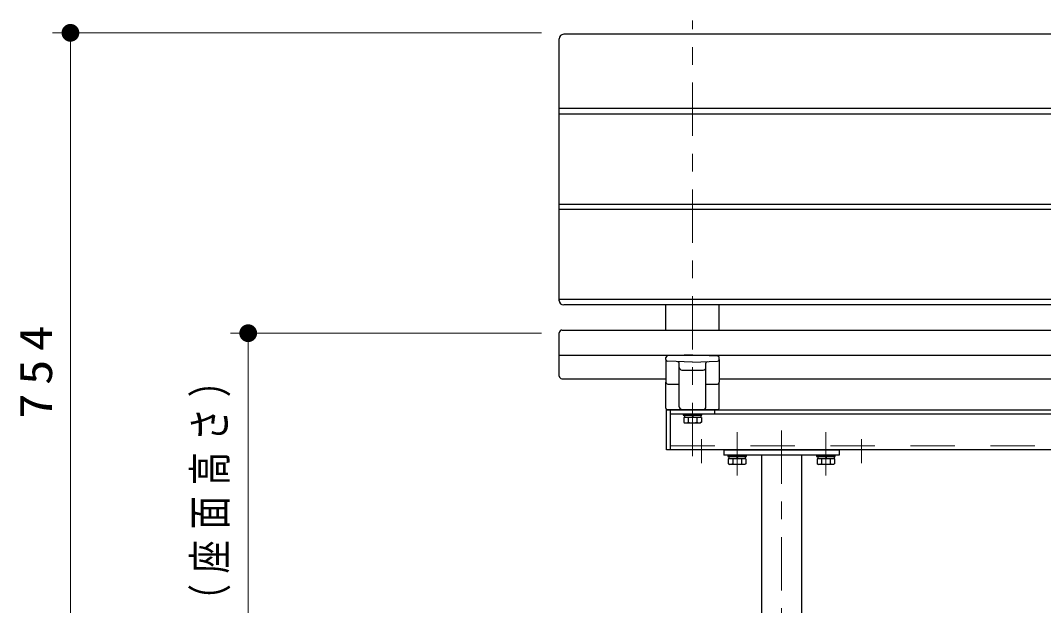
# Model space of a CAD drawing. Units: millimetres on the paper, scale 1:20. Extents: x -385 to 0, y 0 to 267.
# Drawn here: x -318.7 to -261.2, y 121.9 to 154.8 of the extents above; entities that cross this region are included whole.
import ezdxf

# ---------------------------------------------------------------- set-up
doc = ezdxf.new("R2010")
doc.units = ezdxf.units.MM
doc.linetypes.add('USER1', pattern=[4.5, 2.5, -2])
doc.linetypes.add('USER2', pattern=[6, 3, -1, 1, -1])
doc.layers.add('1_20', color=7, linetype='Continuous', lineweight=25)
doc.styles.add('ＭＳ ゴシック', font='')
doc.styles.get('ＭＳ ゴシック').set_extended_font_data('MS Gothic')

# ---------------------------------------------------------------- blocks, each defined once
blk = doc.blocks.new('filled_dot')
at = {"color": 0, "linetype": 'Continuous', "lineweight": -2, "const_width": 1.25}
blk.add_lwpolyline([(-0.625, 0, 1), (0.625, 0, 1)], format="xyb", close=True, dxfattribs=at)

msp = doc.modelspace()

# ---------------------------------------------------------------- linework, layer by layer
at = {"layer": '1_20', "linetype": 'USER2', "lineweight": 13}
msp.add_line((-280.925, 130.341), (-280.925, 154.836), dxfattribs=at)
at = {"layer": '1_20', "lineweight": 13}
for p, q in [((-289.425, 154.141), (-316.925, 154.141)), ((-315.925, 116.44), (-315.925, 154.141)), ((-289.425, 137.252), (-306.925, 137.252)), ((-305.925, 116.44), (-305.925, 137.252))]:
    msp.add_line(p, q, dxfattribs=at)
at = {"layer": '1_20'}
for p, q in [((-288.425, 139.061), (-288.425, 153.807)), ((-228.675, 154.057), (-288.175, 154.057)), ((-288.425, 149.904), (-228.425, 149.904)), ((-288.425, 149.587), (-228.425, 149.587)), ((-288.425, 144.515), (-228.425, 144.515)), ((-288.425, 144.226), (-228.425, 144.226)), ((-228.425, 139.155), (-288.425, 139.155)), ((-228.675, 138.839), (-288.175, 138.839)), ((-282.425, 137.429), (-282.425, 138.839)), ((-279.425, 137.429), (-279.425, 138.839)), ((-288.425, 134.84), (-288.425, 137.279)), ((-288.275, 137.429), (-228.575, 137.429)), ((-288.425, 136.021), (-228.425, 136.021)), ((-282.425, 135.771), (-282.425, 135.878)), ((-280.925, 136.027), (-282.328, 135.978)), ((-280.925, 136.027), (-279.521, 135.978)), ((-279.425, 135.771), (-279.425, 135.878)), ((-282.425, 135.771), (-282.425, 134.49)), ((-280.925, 135.622), (-282.328, 135.671)), ((-281.675, 133.111), (-281.675, 135.576)), ((-280.925, 135.622), (-279.521, 135.671)), ((-280.175, 133.111), (-280.175, 135.576)), ((-279.425, 135.771), (-279.425, 134.49)), ((-288.275, 134.69), (-282.425, 134.69)), ((-281.525, 135.181), (-280.325, 135.181)), ((-279.425, 134.69), (-259.375, 134.69)), ((-282.425, 133.037), (-282.425, 134.49)), ((-282.325, 134.39), (-281.675, 134.39)), ((-280.175, 134.39), (-279.525, 134.39)), ((-279.425, 133.037), (-279.425, 134.49)), ((-280.925, 132.94), (-281.53, 132.961)), ((-280.925, 132.94), (-280.32, 132.961)), ((-282.4, 130.69), (-282.4, 132.94)), ((-279.499, 132.94), (-282.351, 132.94)), ((-281.45, 132.715), (-280.4, 132.715)), ((-281.45, 132.715), (-281.45, 132.64)), ((-281.45, 132.64), (-280.4, 132.64)), ((-281.385, 132.64), (-281.385, 132.515)), ((-280.465, 132.64), (-281.385, 132.64)), ((-280.465, 132.515), (-281.385, 132.515)), ((-280.958, 132.64), (-280.925, 132.515)), ((-280.925, 132.64), (-280.891, 132.515)), ((-280.465, 132.64), (-280.465, 132.515)), ((-280.4, 132.64), (-280.4, 132.715)), ((-278.95, 130.39), (-277.9, 130.39)), ((-278.95, 130.39), (-278.95, 130.315)), ((-278.95, 130.315), (-277.9, 130.315)), ((-278.885, 130.315), (-278.885, 130.19)), ((-277.965, 130.315), (-278.885, 130.315)), ((-277.965, 130.19), (-278.885, 130.19)), ((-278.458, 130.315), (-278.425, 130.19)), ((-278.425, 130.315), (-278.391, 130.19)), ((-277.965, 130.315), (-277.965, 130.19)), ((-277.9, 130.315), (-277.9, 130.39)), ((-273.95, 130.39), (-272.9, 130.39)), ((-273.95, 130.39), (-273.95, 130.315)), ((-273.95, 130.315), (-272.9, 130.315)), ((-273.885, 130.315), (-273.885, 130.19)), ((-272.965, 130.315), (-273.885, 130.315)), ((-272.965, 130.19), (-273.885, 130.19)), ((-273.458, 130.315), (-273.425, 130.19)), ((-273.425, 130.315), (-273.391, 130.19)), ((-272.965, 130.315), (-272.965, 130.19)), ((-272.9, 130.315), (-272.9, 130.39))]:
    msp.add_line(p, q, dxfattribs=at)
at = {"layer": '1_20', "color": 4, "linetype": 'USER2', "lineweight": 13}
for p, q in [((-280.925, 133.315), (-280.925, 131.974)), ((-280.425, 131.29), (-280.425, 129.949)), ((-278.425, 131.685), (-278.425, 129.247)), ((-275.925, 131.788), (-275.925, 116.44)), ((-275.925, 131.788), (-275.925, 116.44)), ((-273.425, 131.685), (-273.425, 129.247)), ((-271.425, 131.29), (-271.425, 129.949))]:
    msp.add_line(p, q, dxfattribs=at)
at = {"layer": '1_20', "color": 4}
for p, q in [((-282.4, 132.94), (-234.45, 132.94)), ((-282.175, 130.69), (-282.175, 132.94)), ((-282.175, 132.715), (-234.675, 132.715)), ((-279.675, 132.715), (-279.675, 132.94)), ((-234.45, 130.69), (-282.4, 130.69)), ((-279.175, 130.69), (-272.675, 130.69)), ((-279.175, 130.69), (-279.175, 130.39)), ((-272.675, 130.69), (-272.675, 130.39)), ((-272.675, 130.39), (-279.175, 130.39)), ((-277.05, 130.39), (-277.05, 116.94)), ((-274.8, 130.39), (-274.8, 116.94))]:
    msp.add_line(p, q, dxfattribs=at)
at = {"layer": '1_20', "color": 131}
for p, q in [((-281.416, 132.515), (-281.416, 132.24)), ((-280.434, 132.515), (-281.416, 132.515)), ((-281.17, 132.515), (-281.17, 132.24)), ((-280.679, 132.515), (-280.679, 132.24)), ((-280.434, 132.515), (-280.434, 132.24)), ((-281.416, 132.24), (-281.337, 132.195)), ((-280.512, 132.195), (-281.337, 132.195)), ((-280.434, 132.24), (-280.512, 132.195)), ((-278.916, 130.19), (-278.916, 129.915)), ((-277.934, 130.19), (-278.916, 130.19)), ((-278.67, 130.19), (-278.67, 129.915)), ((-278.179, 130.19), (-278.179, 129.915)), ((-277.934, 130.19), (-277.934, 129.915)), ((-273.916, 130.19), (-273.916, 129.915)), ((-272.934, 130.19), (-273.916, 130.19)), ((-273.67, 130.19), (-273.67, 129.915)), ((-273.179, 130.19), (-273.179, 129.915)), ((-272.934, 130.19), (-272.934, 129.915)), ((-278.916, 129.915), (-278.837, 129.87)), ((-278.012, 129.87), (-278.837, 129.87)), ((-277.934, 129.915), (-278.012, 129.87)), ((-273.916, 129.915), (-273.837, 129.87)), ((-273.012, 129.87), (-273.837, 129.87)), ((-272.934, 129.915), (-273.012, 129.87))]:
    msp.add_line(p, q, dxfattribs=at)
at = {"layer": '1_20', "color": 4, "linetype": 'USER1', "lineweight": 13}
msp.add_line((-234.675, 130.915), (-282.175, 130.915), dxfattribs=at)
at = {"layer": '1_20'}
for centre, radius, start, end in [((-288.175, 153.807), 0.25, 90, 180), ((-288.175, 139.089), 0.25, 180, 270), ((-288.275, 137.279), 0.15, 90, 180), ((-282.325, 135.878), 0.1, 92, 180), ((-279.525, 135.878), 0.1, 0, 88), ((-282.325, 135.771), 0.1, 180, 268), ((-281.75, 135.576), 0.075, 0, 88), ((-281.525, 135.331), 0.15, 180, 270), ((-280.325, 135.331), 0.15, 270, 0), ((-280.1, 135.576), 0.075, 92, 180), ((-279.525, 135.771), 0.1, 272, 0), ((-288.275, 134.84), 0.15, 180, 270), ((-282.325, 134.49), 0.1, 180, 270), ((-279.525, 134.49), 0.1, 270, 0), ((-282.325, 133.037), 0.1, 180, 254.94761), ((-281.525, 133.111), 0.15, 180, 268), ((-280.325, 133.111), 0.15, 272, 0), ((-279.525, 133.037), 0.1, 285.05239, 0)]:
    msp.add_arc(centre, radius, start, end, dxfattribs=at)
at = {"layer": '1_20', "color": 131}
for centre, radius, start, end in [((-281.293, 132.453), 0.245, 240.00001, 299.99999), ((-280.925, 132.884), 0.689, 249.136, 290.864), ((-280.557, 132.453), 0.245, 240.00001, 299.99999), ((-278.793, 130.128), 0.245, 240.00001, 299.99999), ((-278.425, 130.559), 0.689, 249.136, 290.864), ((-278.057, 130.128), 0.245, 240.00001, 299.99999), ((-273.793, 130.128), 0.245, 240.00001, 299.99999), ((-273.425, 130.559), 0.689, 249.136, 290.864), ((-273.057, 130.128), 0.245, 240.00001, 299.99999)]:
    msp.add_arc(centre, radius, start, end, dxfattribs=at)

# ---------------------------------------------------------------- block references
at = {"layer": '1_20', "lineweight": 13, "xscale": 0.4, "yscale": 0.4, "rotation": 270}
for p in [(-315.925, 154.141), (-305.925, 137.252)]:
    msp.add_blockref('filled_dot', p, dxfattribs=at)

# ---------------------------------------------------------------- texts
at = {"layer": '1_20', "char_height": 1.833, "attachment_point": 8, "rotation": 90, "style": 'ＭＳ ゴシック'}
for s, insert in [('\\T1.33;\\W1.15;754', (-316.925, 135.291)), ('\\T1.32;\\W0.75;416（座面高さ）', (-306.925, 126.846))]:
    msp.add_mtext(s, dxfattribs=dict(at, insert=insert))

doc.saveas('drawing.dxf')
